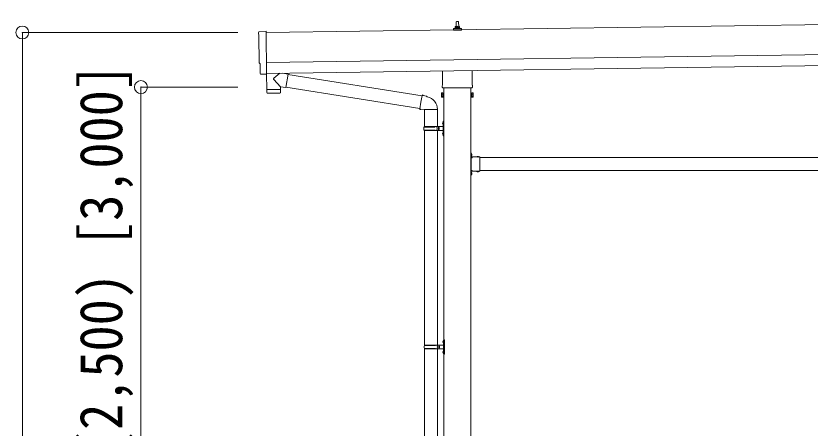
# Model space of a CAD drawing. Units: millimetres at full size, sheet at 1:60; details may follow other scales. Extents: x -16864 to 16864, y -11640 to 11640.
# Drawn here: x -5394 to -1710, y -6241 to -4329 of the extents above; entities that cross this region are included whole.
import ezdxf
from ezdxf.enums import TextEntityAlignment as Align

# ---------------------------------------------------------------- set-up
doc = ezdxf.new("R2010")
doc.units = ezdxf.units.MM
doc.header["$LTSCALE"] = 60
doc.header["$PDMODE"] = 32
doc.header["$PDSIZE"] = 60
doc.linetypes.add('USER3', pattern=[4, 3, -1])
for name, color, linetype, lineweight in [('0-2_TEXT1', 4, 'Continuous', 9), ('0-8_TABLE1', 6, 'Continuous', 9), ('0-9_DIM1', 7, 'Continuous', 9)]:
    doc.layers.add(name, color=color, linetype=linetype, lineweight=lineweight)
doc.styles.add('ＭＳ ゴシック', font='')
doc.styles.get('ＭＳ ゴシック').set_extended_font_data('MS Gothic')

msp = doc.modelspace()

# ---------------------------------------------------------------- linework, layer by layer
at = {"layer": '0-2_TEXT1'}
for p, q in [((1131.61, -4328.86), (-4233.34, -4405.5)), ((-3355.83, -4384.19), (-3355.83, -4379.98)), ((-3354.83, -4379.98), (-3336.83, -4379.98)), ((-3351.83, -4379.98), (-3351.11, -4356.46)), ((-3350.11, -4355.48), (-3341.56, -4355.48)), ((-3340.56, -4356.46), (-3339.83, -4379.98)), ((-3335.83, -4384.19), (-3335.83, -4379.98)), ((-3364.08, -4395.48), (-3364.08, -4387.77)), ((-3327.58, -4395.48), (-3364.08, -4395.48)), ((-3363.7, -4386.98), (-3327.97, -4386.98)), ((-3363.32, -4386.79), (-3356.6, -4385.16)), ((-3356.22, -4384.98), (-3335.45, -4384.98)), ((-3328.35, -4386.79), (-3335.07, -4385.16)), ((-3327.58, -4395.48), (-3327.58, -4387.77)), ((-4231.34, -4545.49), (1133.61, -4468.85)), ((-4230.63, -4595.49), (1134.32, -4518.84)), ((-4250.21, -4599.53), (-4257.13, -4599.27)), ((-3414.44, -4649.47), (-3414.44, -4583.83)), ((-3277.84, -4581.87), (-3277.84, -4649.47)), ((-3416.14, -4658.24), (-3416.14, -4652.74)), ((-3278.2, -4661.74), (-3414.08, -4661.74)), ((-3408.64, -4661.74), (-3408.64, -7514.24)), ((-3283.64, -7514.24), (-3283.64, -4661.74)), ((-3276.14, -4652.74), (-3276.14, -4658.24)), ((-3420.14, -4687.74), (-3419.38, -4686.42)), ((-3420.14, -4687.74), (-3420.14, -4704.74)), ((-3420.14, -4704.74), (-3419.38, -4706.05)), ((-3413.14, -4691.33), (-3419.38, -4691.33)), ((-3413.14, -4701.15), (-3419.38, -4701.15)), ((-3413.14, -4706.05), (-3419.38, -4706.05)), ((-3410.64, -4705.44), (-3413.14, -4705.44)), ((-3281.64, -4705.44), (-3279.14, -4705.44)), ((-3279.14, -4691.33), (-3272.9, -4691.33)), ((-3279.14, -4701.15), (-3272.9, -4701.15)), ((-3279.14, -4706.05), (-3272.9, -4706.05)), ((-3272.14, -4687.74), (-3272.9, -4686.42)), ((-3272.14, -4704.74), (-3272.9, -4706.05)), ((-3272.14, -4687.74), (-3272.14, -4704.74)), ((-3281.64, -4963.24), (-3283.64, -4963.24)), ((-3283.64, -4963.24), (-3283.64, -4983.24)), ((-3283.64, -4970.24), (-3281.64, -4970.24)), ((-3281.64, -4963.24), (-3281.64, -4983.24)), ((-3281.13, -4967.34), (-3281.64, -4967.34)), ((-3281.64, -4967.34), (-3281.64, -4979.14)), ((-3283.64, -4976.24), (-3281.64, -4976.24)), ((-3277.64, -4986.24), (-3283.14, -4986.24)), ((-3283.14, -4986.24), (-3283.14, -5046.24)), ((-3241.64, -4983.24), (-3281.64, -4983.24)), ((-3281.64, -4987.24), (-3281.64, -5045.24)), ((-3244.74, -4983.24), (-3256.54, -4983.24)), ((-3244.74, -4982.73), (-3244.74, -4983.24)), ((-3241.64, -4983.24), (-3241.64, -5049.24)), ((-3241.64, -4986.24), (-450.64, -4986.24)), ((-3277.64, -5046.24), (-3283.14, -5046.24)), ((-3241.64, -5046.24), (-450.64, -5046.24)), ((-3283.64, -5049.24), (-3283.64, -5069.24)), ((-3283.64, -5056.24), (-3281.64, -5056.24)), ((-3283.64, -5062.24), (-3281.64, -5062.24)), ((-3281.64, -5069.24), (-3283.64, -5069.24)), ((-3281.64, -5047.24), (-3277.64, -5047.24)), ((-3281.64, -5049.24), (-3281.64, -5069.24)), ((-3241.64, -5049.24), (-3281.64, -5049.24)), ((-3281.13, -5053.34), (-3281.64, -5053.34)), ((-3281.64, -5053.34), (-3281.64, -5065.14)), ((-3244.74, -5049.24), (-3256.54, -5049.24)), ((-3244.74, -5049.75), (-3244.74, -5049.24))]:
    msp.add_line(p, q, dxfattribs=at)
for points in [[(-4264.96, -4402.52), (-4233.42, -4400.42), (-4230.59, -4598.25)], [(-4260.01, -4596.32), (-4260.68, -4549.3), (-4261.28, -4549.3)], [(-4249.47, -4599.25), (-4248.81, -4598.61), (-4230.58, -4599.26)], [(-3413.14, -4706.05), (-3413.14, -4686.42), (-3419.38, -4686.42)], [(-3413.14, -4705.44), (-3413.14, -4687.04), (-3410.64, -4687.04)], [(-3279.14, -4705.44), (-3279.14, -4687.04), (-3281.64, -4687.04)], [(-3279.14, -4706.05), (-3279.14, -4686.42), (-3272.9, -4686.42)], [(-3281.13, -4967.34), (-3281.13, -4979.14), (-3281.64, -4979.14)], [(-3281.64, -4987.24), (-3277.64, -4987.24), (-3277.64, -4985.24), (-3281.64, -4985.24)], [(-3244.74, -4982.73), (-3256.54, -4982.73), (-3256.54, -4983.24)], [(-3281.64, -5045.24), (-3277.64, -5045.24), (-3277.64, -5047.24)], [(-3281.13, -5053.34), (-3281.13, -5065.14), (-3281.64, -5065.14)], [(-3244.74, -5049.75), (-3256.54, -5049.75), (-3256.54, -5049.24)]]:
    msp.add_lwpolyline(points, dxfattribs=at)
for points in [[(-3410.64, -4706.74), (-3410.64, -4685.74), (-3408.64, -4685.74), (-3408.64, -4706.74)], [(-3281.64, -4706.74), (-3281.64, -4685.74), (-3283.64, -4685.74), (-3283.64, -4706.74)]]:
    msp.add_lwpolyline(points, close=True, dxfattribs=at)
at = {"layer": '0-2_TEXT1', "linetype": 'USER3'}
for points in [[(-3279.03, -4970.74), (-3281.81, -4972.09), (-3282.42, -4973.24)], [(-3279.03, -4975.74), (-3281.81, -4974.38), (-3282.42, -4973.24)], [(-3253.14, -4980.63), (-3251.79, -4983.41), (-3250.64, -4984.01)], [(-3248.14, -4980.63), (-3249.5, -4983.41), (-3250.64, -4984.01)], [(-3279.03, -5056.74), (-3281.81, -5058.09), (-3282.42, -5059.24)], [(-3279.03, -5061.74), (-3281.81, -5060.38), (-3282.42, -5059.24)], [(-3253.14, -5051.85), (-3251.79, -5049.07), (-3250.64, -5048.46)], [(-3248.14, -5051.85), (-3249.5, -5049.07), (-3250.64, -5048.46)]]:
    msp.add_lwpolyline(points, dxfattribs=at)
at = {"layer": '0-2_TEXT1'}
for centre, radius, start, end in [((-3351.75, -4380.61), 4.13, 90, 171.17633), ((-3354.83, -4380.98), 1, 90, 180), ((-3350.11, -4356.48), 1, 90, 178.60509), ((-3342.5, -4379.98), 4.83, 133.60282, 180), ((-3349.17, -4379.98), 4.83, 0, 46.39718), ((-3341.56, -4356.48), 1, 1.39491, 90), ((-3339.92, -4380.61), 4.13, 8.82367, 90), ((-3336.83, -4380.98), 1, 0, 90), ((-3363.08, -4387.77), 1, 103.62699, 180), ((-3356.83, -4384.19), 1, 283.62699, 0), ((-3334.83, -4384.19), 1, 180, 256.37301), ((-3328.58, -4387.77), 1, 0, 76.37301), ((-3412.14, -4652.74), 4, 125.09963, 180), ((-3412.14, -4658.24), 4, 180, 194.47751), ((-3412.14, -4658.24), 4, 194.47751, 241.04498), ((-3280.14, -4658.24), 4, 298.95502, 345.52249), ((-3280.14, -4652.74), 4, 0, 54.90037), ((-3280.14, -4658.24), 4, 345.52249, 0), ((-3415.8, -4688.88), 4.34, 145.61575, 214.38425), ((-3403.9, -4696.24), 16.24, 162.41205, 197.58795), ((-3415.8, -4703.6), 4.34, 145.61575, 214.38425), ((-3276.49, -4688.88), 4.34, 325.61575, 34.38425), ((-3288.38, -4696.24), 16.24, 342.41205, 17.58795), ((-3276.49, -4703.6), 4.34, 325.61575, 34.38425), ((-3286.87, -4973.24), 8.23, 314.2189, 45.7811), ((-3281.64, -4983.24), 2, 180, 270), ((-3250.64, -4988.47), 8.23, 44.2189, 135.7811), ((-3281.64, -5049.24), 2, 90, 180), ((-3286.87, -5059.24), 8.23, 314.2189, 45.7811), ((-3250.64, -5044.01), 8.23, 224.2189, 315.7811)]:
    msp.add_arc(centre, radius, start, end, dxfattribs=at)
for centre, major_axis, ratio, start_param, end_param in [((-4264.76, -4405.51), (-3, -0.04), 0.99863, 4.7647489, 6.2979817), ((-9029.13, -4544.01), (4762.89, 68.04), 0.99863, 6.2686928, 6.2979817), ((-4261.35, -4544.91), (-4.41, -0.06), 0.99863, 6.2686928, 7.8539816), ((-4257.01, -4596.27), (-2.15, -2.1), 0.9974, 5.5252311, 7.0411395), ((-4250.17, -4598.53), (-0.717, -0.7), 0.9974, 0.7579542, 1.5707963)]:
    msp.add_ellipse(centre, major_axis=major_axis, ratio=ratio, start_param=start_param, end_param=end_param, dxfattribs=at)
at = {"layer": '0-8_TABLE1'}
for p, q in [((-5363.66, -4405.95), (-4363.66, -4405.95)), ((-5363.66, -4405.95), (-5363.66, -7014.24)), ((-4813.66, -4659.24), (-4363.66, -4659.24)), ((-4813.66, -4659.24), (-4813.66, -7014.24))]:
    msp.add_line(p, q, dxfattribs=at)
for p in [(-5363.66, -4405.95), (-4813.66, -4659.24)]:
    msp.add_point(p, dxfattribs=at)
at = {"layer": '0-9_DIM1'}
for p, q in [((-4230.59, -4598.25), (-4230.58, -4599.25)), ((-4169.19, -4594.61), (-4196.83, -4617.12)), ((-4131.56, -4598.62), (-4157.4, -4594.44)), ((-4131.56, -4598.62), (-4141.73, -4661.5)), ((-4131.86, -4600.44), (-3509.7, -4699.5)), ((-4166.14, -4657.55), (-4197.01, -4624.45)), ((-4229.94, -4671.48), (-4229.53, -4684.53)), ((-4225.46, -4670.42), (-4225.43, -4671.42)), ((-4170.47, -4669.63), (-4170.47, -4670.63)), ((-4166.14, -4657.55), (-4141.73, -4661.5)), ((-4166.14, -4657.55), (-4165.97, -4669.57)), ((-4141.43, -4659.67), (-3520.12, -4758.6)), ((-4168.95, -4686.61), (-4226.49, -4687.44)), ((-3509.38, -4697.68), (-3514.91, -4729.05)), ((-3509.38, -4697.68), (-3508.24, -4695.7)), ((-3508.24, -4695.7), (-3504.68, -4696.33)), ((-3504.68, -4696.33), (-3504.26, -4698.68)), ((-3489.75, -4701.5), (-3488.06, -4703.13)), ((-3488.06, -4703.13), (-3485.95, -4703.58)), ((-3520.45, -4760.41), (-3514.91, -4729.05)), ((-3520.45, -4760.41), (-3520.05, -4762.67)), ((-3520.45, -4760.41), (-3515.29, -4761.23)), ((-3520.05, -4762.67), (-3516.49, -4763.29)), ((-3516.49, -4763.29), (-3515.29, -4761.23)), ((-3515.29, -4761.23), (-3500.69, -4763.54)), ((-3500.69, -4763.54), (-3498.48, -4762.56)), ((-3438.19, -4762.95), (-3499.37, -4762.95)), ((-3498.64, -4762.95), (-3498.64, -4842.25)), ((-3438.64, -4762.95), (-3438.64, -4842.25)), ((-3414.94, -4825.1), (-3412.9, -4826.1)), ((-3413.67, -4823.1), (-3413.04, -4823.1)), ((-3413.67, -4823.1), (-3413.67, -4831.4)), ((-3413.04, -4823.1), (-3413.04, -4831.4)), ((-3413.04, -4823.1), (-3412.64, -4823.5)), ((-3412.64, -4819.25), (-3409.64, -4817.75)), ((-3412.64, -4819.25), (-3412.64, -4851.25)), ((-3412.64, -4823.5), (-3412.64, -4831)), ((-3409.64, -4817.75), (-3409.64, -4851.25)), ((-3409.64, -4817.75), (-3408.64, -4817.75)), ((-3408.64, -4817.75), (-3408.64, -4851.25)), ((-3501.64, -4844.25), (-3451.31, -4844.25)), ((-3501.64, -4858.25), (-3451.31, -4858.25)), ((-3500.64, -4842.25), (-3414.64, -4842.25)), ((-3500.64, -4842.25), (-3500.64, -4844.25)), ((-3500.64, -4860.25), (-3500.64, -4858.25)), ((-3500.64, -4860.25), (-3414.64, -4860.25)), ((-3498.64, -4860.25), (-3498.64, -5855.24)), ((-3441.64, -4842.25), (-3441.64, -4846.75)), ((-3441.64, -4846.75), (-3439.64, -4846.75)), ((-3441.64, -4860.25), (-3441.64, -4855.75)), ((-3441.64, -4855.75), (-3439.64, -4855.75)), ((-3439.64, -4846.75), (-3439.64, -4851.25)), ((-3439.64, -4855.75), (-3439.64, -4851.25)), ((-3438.64, -4860.25), (-3438.64, -5855.24)), ((-3433.64, -4842.25), (-3433.64, -4851.25)), ((-3433.64, -4846.75), (-3430.64, -4846.75)), ((-3433.64, -4860.25), (-3433.64, -4851.25)), ((-3433.64, -4855.75), (-3430.64, -4855.75)), ((-3430.64, -4846.75), (-3430.64, -4851.25)), ((-3430.64, -4855.75), (-3430.64, -4851.25)), ((-3413.67, -4831.4), (-3413.04, -4831.4)), ((-3413.04, -4831.4), (-3412.64, -4831)), ((-3412.9, -4826.1), (-3412.29, -4827.25)), ((-3412.64, -4883.25), (-3412.64, -4851.25)), ((-3409.64, -4884.75), (-3409.64, -4851.25)), ((-3408.64, -4884.75), (-3408.64, -4851.25)), ((-3414.94, -4873.1), (-3412.9, -4874.1)), ((-3413.67, -4871.1), (-3413.04, -4871.1)), ((-3413.67, -4871.1), (-3413.67, -4879.4)), ((-3413.67, -4879.4), (-3413.04, -4879.4)), ((-3413.04, -4871.1), (-3413.04, -4879.4)), ((-3413.04, -4871.1), (-3412.64, -4871.5)), ((-3413.04, -4879.4), (-3412.64, -4879)), ((-3412.9, -4874.1), (-3412.29, -4875.25)), ((-3412.64, -4871.5), (-3412.64, -4879)), ((-3412.64, -4883.25), (-3409.64, -4884.75)), ((-3409.64, -4884.75), (-3408.64, -4884.75)), ((-3498.14, -5855.24), (-3412.14, -5855.24)), ((-3498.14, -5855.24), (-3498.14, -5857.24)), ((-3439.14, -5855.24), (-3439.14, -5859.74)), ((-3431.14, -5855.24), (-3431.14, -5864.24)), ((-3412.44, -5838.09), (-3410.4, -5839.09)), ((-3411.17, -5836.09), (-3410.54, -5836.09)), ((-3411.17, -5836.09), (-3411.17, -5844.39)), ((-3411.17, -5844.39), (-3410.54, -5844.39)), ((-3410.54, -5836.09), (-3410.54, -5844.39)), ((-3410.54, -5836.09), (-3410.14, -5836.49)), ((-3410.54, -5844.39), (-3410.14, -5843.99)), ((-3410.4, -5839.09), (-3409.79, -5840.24)), ((-3410.14, -5832.24), (-3407.14, -5830.74)), ((-3410.14, -5832.24), (-3410.14, -5864.24)), ((-3410.14, -5836.49), (-3410.14, -5843.99)), ((-3407.14, -5830.74), (-3407.14, -5864.24)), ((-3407.14, -5830.74), (-3406.14, -5830.74)), ((-3406.14, -5830.74), (-3406.14, -5864.24)), ((-3499.14, -5857.24), (-3448.81, -5857.24)), ((-3499.14, -5871.24), (-3448.81, -5871.24)), ((-3498.64, -5873.23), (-3498.64, -6805.24)), ((-3498.14, -5873.24), (-3498.14, -5871.24)), ((-3498.14, -5873.24), (-3412.14, -5873.24)), ((-3439.14, -5859.74), (-3437.14, -5859.74)), ((-3439.14, -5873.24), (-3439.14, -5868.74)), ((-3439.14, -5868.74), (-3437.14, -5868.74)), ((-3438.64, -5873.23), (-3438.64, -6805.24)), ((-3437.14, -5859.74), (-3437.14, -5864.24)), ((-3437.14, -5868.74), (-3437.14, -5864.24)), ((-3431.14, -5859.74), (-3428.14, -5859.74)), ((-3431.14, -5873.24), (-3431.14, -5864.24)), ((-3431.14, -5868.74), (-3428.14, -5868.74)), ((-3428.14, -5859.74), (-3428.14, -5864.24)), ((-3428.14, -5868.74), (-3428.14, -5864.24)), ((-3412.44, -5886.09), (-3410.4, -5887.09)), ((-3411.17, -5884.09), (-3410.54, -5884.09)), ((-3411.17, -5884.09), (-3411.17, -5892.39)), ((-3411.17, -5892.39), (-3410.54, -5892.39)), ((-3410.54, -5884.09), (-3410.54, -5892.39)), ((-3410.54, -5884.09), (-3410.14, -5884.49)), ((-3410.54, -5892.39), (-3410.14, -5891.99)), ((-3410.4, -5887.09), (-3409.79, -5888.24)), ((-3410.14, -5896.24), (-3410.14, -5864.24)), ((-3410.14, -5884.49), (-3410.14, -5891.99)), ((-3407.14, -5897.74), (-3407.14, -5864.24)), ((-3406.14, -5897.74), (-3406.14, -5864.24)), ((-3410.14, -5896.24), (-3407.14, -5897.74)), ((-3407.14, -5897.74), (-3406.14, -5897.74))]:
    msp.add_line(p, q, dxfattribs=at)
for points in [[(-4230.98, -4599.24), (-4229.96, -4670.48), (-4165.97, -4669.57)], [(-4165.99, -4683.62), (-4165.95, -4670.57), (-4229.94, -4671.48)], [(-3509.38, -4697.68), (-3504.26, -4698.68), (-3489.75, -4701.5)], [(-3414.94, -4829.39), (-3412.9, -4828.4), (-3412.29, -4827.25)], [(-3414.94, -4877.39), (-3412.9, -4876.4), (-3412.29, -4875.25)], [(-3412.44, -5842.39), (-3410.4, -5841.39), (-3409.79, -5840.24)], [(-3412.44, -5890.39), (-3410.4, -5889.39), (-3409.79, -5888.24)]]:
    msp.add_lwpolyline(points, dxfattribs=at)
for centre, radius, start, end in [((-4193.52, -4620.86), 5, 131.47396, 225.79244), ((-4226.53, -4684.44), 3, 181.81845, 270.86677), ((-4168.99, -4683.61), 3, 270.81845, 359.81845), ((-3498.48, -4762.56), 60.3, 359.62495, 78), ((-3409.34, -4827.25), 6, 136.21765, 223.78235), ((-3452.89, -4851.25), 49.25, 171.82876, 180.00002), ((-3452.89, -4851.25), 49.25, 180.00002, 188.17127), ((-3451.31, -4842.25), 2, 270, 359.99998), ((-3451.31, -4860.25), 2, 0.00005, 90.00004), ((-3414.64, -4840.25), 2, 270, 359.99998), ((-3414.64, -4862.25), 2, 0.00005, 90.00004), ((-3409.34, -4875.25), 6, 136.21765, 223.78235), ((-3448.81, -5855.24), 2, 270, 359.99998), ((-3406.84, -5840.24), 6, 136.21765, 223.78235), ((-3412.14, -5853.24), 2, 270, 359.99998), ((-3450.39, -5864.24), 49.25, 171.82876, 180.00002), ((-3450.39, -5864.24), 49.25, 180.00002, 188.17127), ((-3448.81, -5873.24), 2, 0.00005, 90.00004), ((-3406.84, -5888.24), 6, 136.21765, 223.78235), ((-3412.14, -5875.24), 2, 0.00005, 90.00004)]:
    msp.add_arc(centre, radius, start, end, dxfattribs=at)

# ---------------------------------------------------------------- texts
at = {"layer": '0-8_TABLE1', "color": 7, "style": 'ＭＳ ゴシック', "width": 0.9}
msp.add_text('2,355 (2,500) [3,000]', height=197.9, rotation=90, dxfattribs=at).set_placement((-4841.16, -7096.74), align=Align.BOTTOM_LEFT)

doc.saveas('drawing.dxf')
